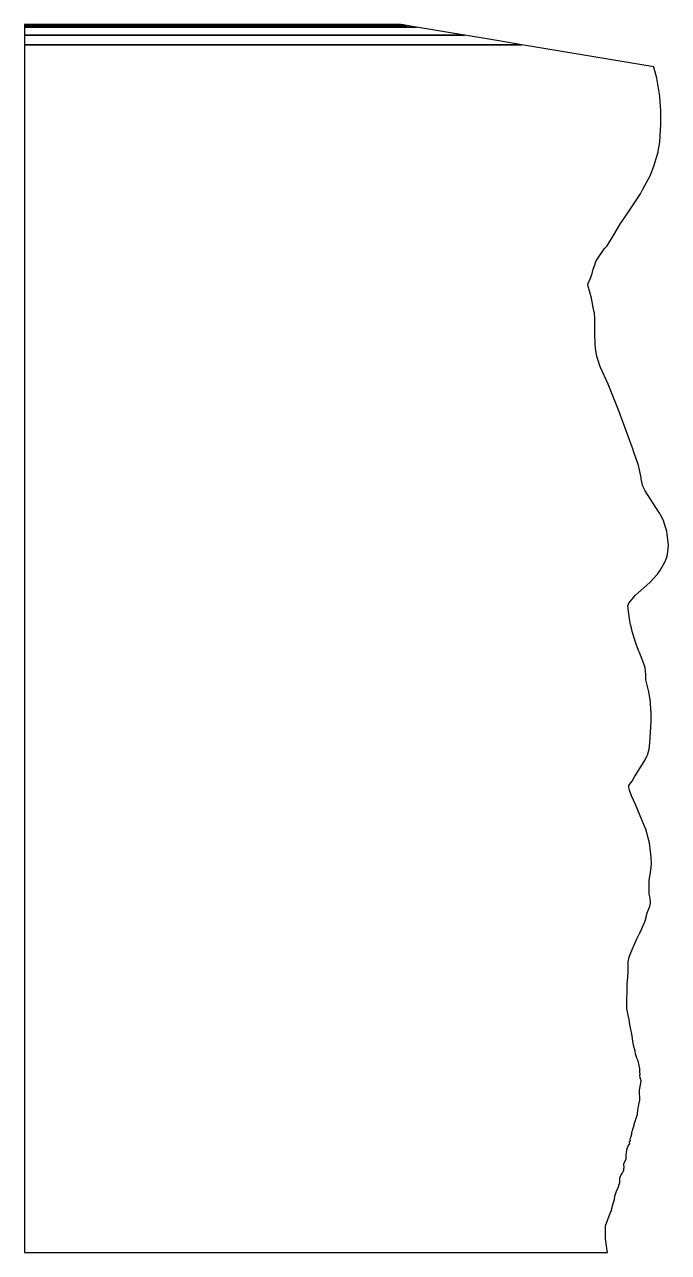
# Model space of a CAD drawing. Extents: x -56 to 40, y -92 to 92.
import ezdxf

# ---------------------------------------------------------------- set-up
doc = ezdxf.new("R2010")
doc.units = 0
doc.layers.add('30_90000', color=7, linetype='CONTINUOUS')

msp = doc.modelspace()

# ---------------------------------------------------------------- linework, layer by layer
at = {"layer": '30_90000', "color": 5}
for points in [[(-56.17, 91.719), (-56.17, 91.71301), (0.589, 91.71301), (0.228, 91.775), (-56.17, 91.775), (-56.17, 91.719)], [(-50.27, 91.68001), (0.792, 91.68001), (0.615, 91.71001), (-56.17, 91.71001), (-56.17, 91.68001), (-50.27, 91.68001)], [(-56.17, 91.674), (-56.17, 91.631), (1.086, 91.631), (0.798, 91.68001), (-56.17, 91.68001), (-56.17, 91.674)], [(-56.17, 91.481), (-56.17, 91.39301), (2.514, 91.39301), (1.107, 91.62701), (-56.17, 91.62701), (-56.17, 91.481)], [(-56.17, 90.811), (-56.17, 90.18501), (9.759, 90.18501), (2.536, 91.38901), (-56.17, 91.38901), (-56.17, 90.811)], [(14.906, 89.32401), (9.797, 90.177), (-56.17, 90.177), (-56.17, 88.75201), (18.341, 88.75201), (14.906, 89.32401)], [(-56.17, 72.927), (-56.17, -92.11401), (31.184, -92.11401), (31.12, -91.773), (31.021, -91.15501), (30.891, -90.039), (30.9, -89.928), (30.893, -88.401), (30.873, -88.27901), (30.885, -88.14001), (31.228, -87.175), (31.403, -86.62701), (31.624, -86.137), (31.766, -85.899), (31.776, -85.75201), (32.044, -84.78201), (32.067, -84.65), (32.231, -84.16701), (32.291, -83.674), (32.539, -82.94901), (32.767, -82.399), (32.851, -82.147), (32.864, -82.021), (32.99, -81.76601), (33.016, -81.638), (33.018, -81.291), (33.043, -81.16901), (33.023, -81.116), (33.029, -80.937), (33.109, -80.686), (33.164, -80.58), (33.377, -80.28101), (33.514, -79.997), (33.601, -79.85101), (33.601, -79.787), (33.642, -79.523), (33.652, -79.396), (33.604, -78.926), (33.624, -78.858), (33.618, -78.828), (33.969, -78.10101), (33.968, -77.581), (34.03, -77.10001), (34.14, -76.54401), (34.234, -76.32001), (34.271, -76.151), (34.48, -75.915), (34.52, -75.843), (34.496, -75.57401), (34.614, -75.33701), (34.567, -75.134), (34.831, -74.383), (34.812, -74.245), (34.911, -73.797), (35.146, -73.052), (35.164, -72.922), (35.656, -71.386), (35.712, -70.75301), (35.773, -70.56001), (35.852, -69.953), (35.996, -69.31001), (36.004, -69.245), (35.979, -67.981), (35.985, -67.79), (36.204, -66.483), (36.206, -66.41901), (36.073, -65.97401), (36.041, -65.58501), (36.072, -65.429), (36.044, -65.126), (36.018, -64.577), (35.924, -64.11), (35.756, -63.401), (35.56, -63.019), (35.522, -62.809), (35.374, -62.36), (35.314, -61.991), (35.094, -61.082), (34.921, -60.109), (34.876, -59.689), (34.538, -57.993), (34.423, -57.218), (34.074, -55.611), (34.068, -55.402), (34.126, -51.871), (34.215, -50.946), (34.254, -50.088), (34.291, -49.566), (34.262, -48.58), (34.397, -47.895), (34.512, -47.594), (35.232, -45.931), (35.641, -45.065), (35.824, -44.65), (36.026, -44.273), (36.154, -44.001), (36.388, -43.494), (36.735, -42.694), (36.763, -42.597), (36.872, -42.315), (36.965, -41.972), (36.977, -41.805), (37.1, -41.23), (37.488, -40.403), (37.495, -40.289), (37.626, -39.815), (37.564, -39.041), (37.438, -38.444), (37.43, -38.098), (37.411, -37.754), (37.421, -37.539), (37.423, -36.363), (37.564, -35.515), (37.658, -34.812), (37.729, -34.483), (37.744, -33.827), (37.665, -32.405), (37.622, -32.087), (37.477, -30.785), (37.217, -29.894), (37.023, -29.031), (36.959, -28.854), (36.592, -27.912), (35.7, -25.875), (35.347, -25.035), (34.772, -23.754), (34.469, -22.866), (34.359, -22.474), (34.387, -22.19), (34.864, -21.518), (35.233, -20.89), (36.661, -18.573), (37.064, -17.857), (37.145, -17.628), (37.397, -16.732), (37.501, -15.812), (37.725, -12.642), (37.693, -11.138), (37.697, -11.022), (37.688, -10.979), (37.597, -9.6), (37.384, -8.15), (36.936, -6.376), (36.894, -6.131), (36.911, -5.567), (36.797, -4.583), (36.616, -3.977), (35.946, -2.253), (35.797, -1.989), (35.459, -1.032), (35.398, -0.888), (34.89, 0.855), (34.808, 1.161), (34.629, 1.941), (34.468, 2.774), (34.235, 4.707), (34.301, 4.994), (34.368, 5.131), (35.349, 6.317), (37.536, 8.216), (38.678, 9.472), (39.03, 9.94), (39.755, 11.271), (40.032, 11.865), (40.101, 12.156), (40.229, 12.873), (40.288, 13.332), (40.308, 13.845), (40.111, 15.419), (40.071, 15.898), (39.755, 16.782), (39.545, 17.514), (39.094, 18.341), (38.998, 18.564), (38.889, 18.77), (36.827, 21.964), (36.509, 22.541), (36.442, 22.807), (36.239, 23.756), (36.229, 23.922), (36.001, 24.865), (35.899, 25.334), (35.797, 25.72), (35.086, 27.881), (34.94, 28.365), (34.887, 28.49), (33.209, 32.964), (33.15, 33.095), (32.964, 33.671), (31.272, 37.898), (30.127, 40.396), (30.045, 40.66), (29.814, 41.326), (29.595, 42.05), (29.393, 43.332), (29.335, 43.966), (29.28, 45.453), (29.285, 46.252), (29.263, 47.463), (29.278, 47.739), (29.226, 48.572), (29.038, 49.394), (28.789, 50.818), (28.27, 52.606), (28.238, 52.68), (28.27, 53.053), (28.354, 53.21), (28.747, 54.033), (28.887, 54.479), (29.049, 55.121), (29.209, 55.653), (29.429, 56.272), (29.66, 56.678), (30.737, 58.218), (30.834, 58.344), (31.105, 58.622), (32.113, 60.275), (33.132, 61.981), (33.811, 62.961), (36.13, 66.426), (36.47, 67.106), (37.625, 69.22701), (38.163, 70.702), (38.476, 71.73701), (38.745, 72.678), (38.781, 72.826), (38.997, 74.176), (39.125, 76.047), (39.148, 76.717), (39.154, 78.92001), (39.075, 80.08501), (38.995, 81.069), (38.55, 83.744), (38.13, 85.37601), (38.101, 85.455), (18.353, 88.75001), (-56.17, 88.75001), (-56.17, 72.927)]]:
    msp.add_lwpolyline(points, dxfattribs=at)

doc.saveas('drawing.dxf')
